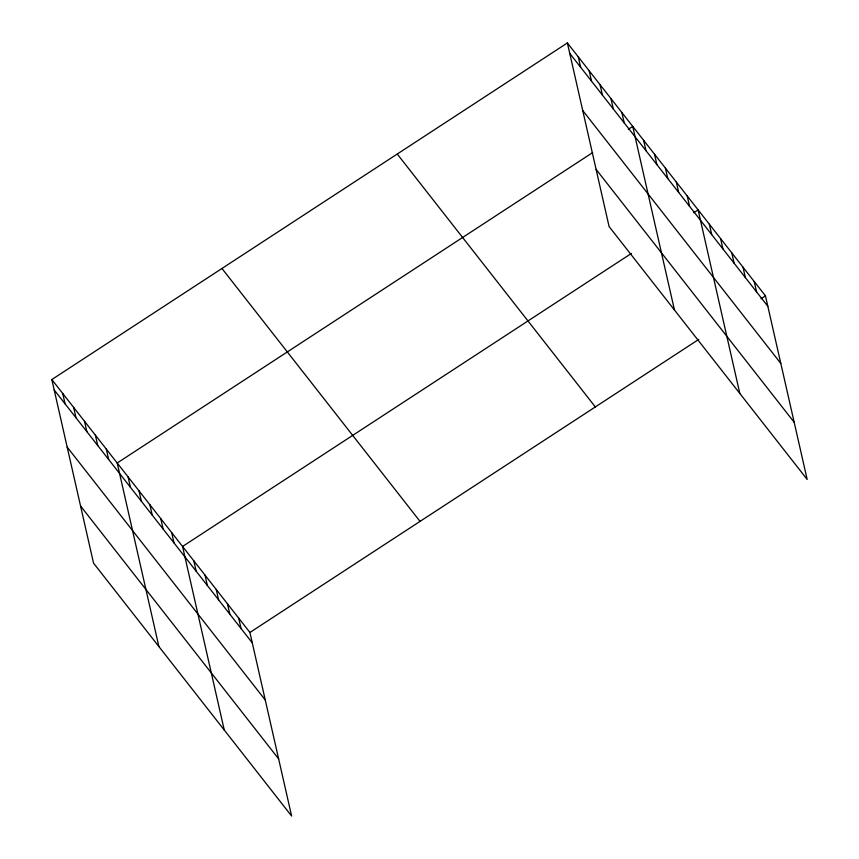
<?xml version="1.0" encoding="UTF-8"?>
<svg xmlns="http://www.w3.org/2000/svg" width="859" height="859" viewBox="0 0 859 859"><rect width="100%" height="100%" fill="white"/><g stroke="black" fill="none" stroke-linecap="round" stroke-linejoin="round"><path stroke-width="1.29" d="M51.83 379.549L249.915 632.46L291.62 816.05L93.545 563.139L51.83 379.549L567.38 42.95L765.455 295.861L807.17 479.451L609.085 226.54L567.38 42.95M592.71 152.548L117.2 463.001L158.904 646.602M628.294 129.312L632.739 126.413L674.455 310.002M631.397 253.437L182.57 546.464L224.274 730.064M693.664 212.774L698.109 209.875L739.824 393.465M249.915 632.46L698.743 339.423M761.01 298.771L765.455 295.861M569.742 53.344L767.828 306.266M582.724 110.5L780.81 363.421M596.103 169.384L794.188 422.306M397.245 154.029L595.33 406.941M221.955 268.47L420.04 521.381M54.192 389.943L252.278 642.854M67.174 447.099L265.259 700.01M80.553 505.983L278.638 758.894M754.234 281.537L756.596 291.931M743.014 267.203L745.376 277.597M731.782 252.868L734.144 263.273M720.561 238.534L722.924 248.938M709.341 224.21L711.703 234.604M687.221 195.959L689.584 206.364M676.323 182.054L678.685 192.448M665.424 168.139L667.787 178.543M654.537 154.233L656.899 164.627M643.638 140.318L646 150.722M621.852 112.497L624.214 122.901M610.953 98.592L613.315 108.986M600.054 84.676L602.417 95.081M589.167 70.771L591.529 81.165M578.268 56.855L580.63 67.26M238.684 618.126L241.057 628.53M227.463 603.791L229.825 614.196M216.243 589.467L218.605 599.861M205.011 575.133L207.373 585.527M193.79 560.798L196.153 571.203M171.671 532.559L174.033 542.952M160.773 518.643L163.135 529.047M149.885 504.738L152.247 515.132M138.986 490.822L141.348 501.226M128.088 476.917L130.45 487.311M106.301 449.096L108.663 459.49M95.403 435.191L97.765 445.585M84.515 421.275L86.877 431.669M73.616 407.37L75.979 417.764M62.728 393.454L65.091 403.859"/></g></svg>
